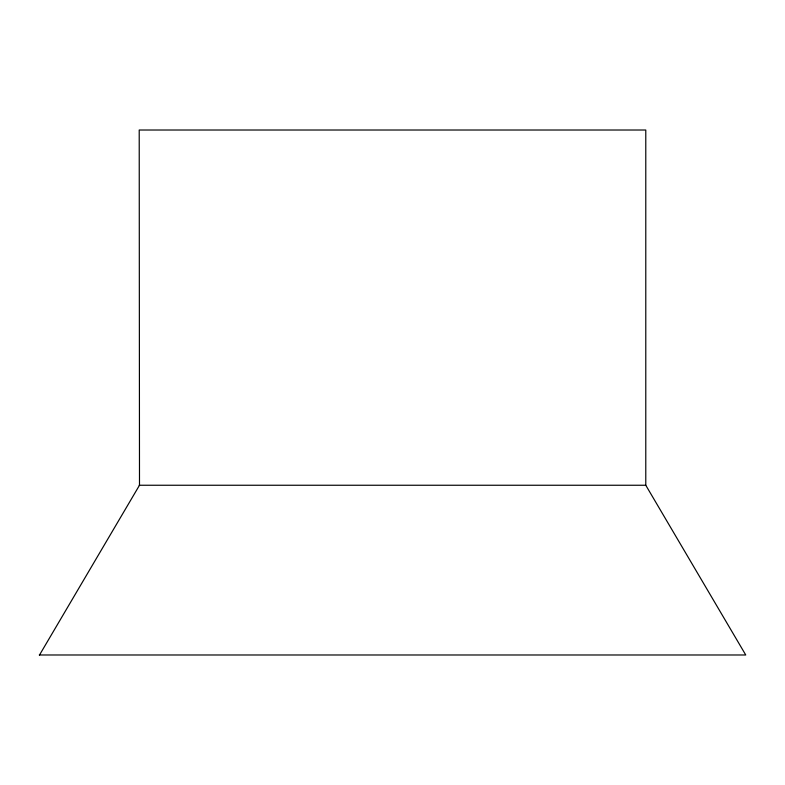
<?xml version="1.0" encoding="UTF-8"?>
<svg xmlns="http://www.w3.org/2000/svg" width="785" height="785" viewBox="0 0 785 785"><rect width="100%" height="100%" fill="white"/><g stroke="black" fill="none" stroke-linecap="round" stroke-linejoin="round"><path stroke-width="1.18" d="M39.525 654.984L139.494 485.248L139.21 130.016L645.78 130.016L645.78 485.248L745.75 654.984L39.25 654.984M139.21 485.248L645.78 485.248"/></g></svg>
